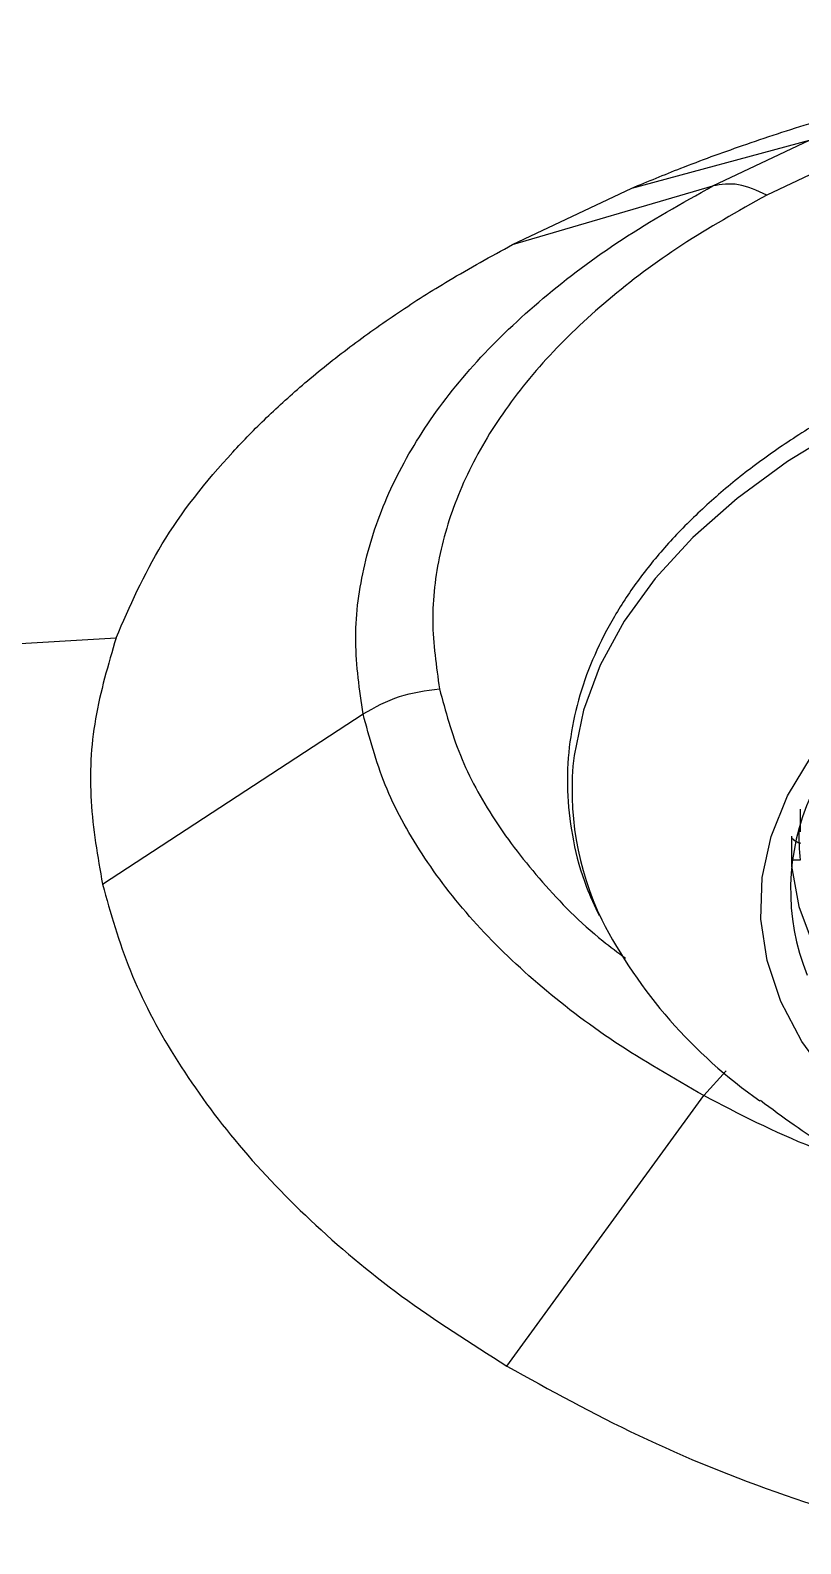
# Model space of a CAD drawing. Extents: x 1076 to 1148, y 508 to 635.
# Drawn here: x 1093.423 to 1094.859, y 576.477 to 579.297 of the extents above; entities that cross this region are included whole.
import ezdxf

# ---------------------------------------------------------------- set-up
doc = ezdxf.new("R2010")
doc.units = 0
doc.header["$MEASUREMENT"] = 0
doc.layers.add('1', color=4, linetype='Continuous')

# ---------------------------------------------------------------- blocks, each defined once
blk = doc.blocks.new('2026 TX')
at = {"layer": '1', "color": 3}
for p, q in [((18.7816, 59.2092), (19.1128, 59.2985)), ((18.9329, 59.2135), (19.1128, 59.2985)), ((19.2014, 59.2759), (19.0332, 59.1964)), ((18.5594, 59.1039), (18.9329, 59.2135)), ((18.5594, 59.1039), (18.7816, 59.2092)), ((16.8772, 58.3152), (17.8209, 58.3715)), ((17.7955, 57.9122), (18.281, 58.2296)), ((19.0958, 58.0098), (19.0962, 58.0523)), ((19.0932, 58.0158), (19.093, 58.0092)), ((19.0932, 58.0158), (19.093, 58.0098)), ((19.0791, 58.0021), (19.0791, 57.9457)), ((19.0954, 57.957), (19.0809, 57.957)), ((18.9574, 57.5648), (18.9161, 57.5184)), ((18.5491, 57.0145), (18.9161, 57.5184))]:
    blk.add_line(p, q, dxfattribs=at)
at = {"layer": '1', "color": 3, "flags": 128}
for points in [[(19.1765, 58.7638), (19.0718, 58.6997), (18.9779, 58.631), (18.8954, 58.5582), (18.8251, 58.4817), (18.7674, 58.4022), (18.7228, 58.3203), (18.6916, 58.2367), (18.6741, 58.1519), (18.6741, 58.1519)], [(19.0248, 57.9246), (19.0415, 58.0015), (19.072, 58.0772), (19.1163, 58.1508)], [(19.4259, 57.3276), (19.3834, 57.3526), (19.2942, 57.4133), (19.2165, 57.4784), (19.1511, 57.5474), (19.0984, 57.6194), (19.0592, 57.6939), (19.0337, 57.7701), (19.0222, 57.8472), (19.0248, 57.9246)], [(19.0791, 57.9457), (19.0932, 57.8709), (19.1178, 57.8041)]]:
    blk.add_lwpolyline(points, dxfattribs=at)
at = {"layer": '1', "color": 3}
for centre, radius, start, end in [((19.224, 58.0873), 0.5537, 173.3015, 205.8479), ((19.5024, 57.9021), 0.4248, 155.4788, 202.0304), ((19.498, 58.0014), 0.405, 177.9462, 186.3028), ((19.553, 58.2718), 0.9305, 207.2385, 235.0897)]:
    blk.add_arc(centre, radius, start, end, dxfattribs=at)
for points, knots in [([(18.7816, 59.2092), (18.8119, 59.2217), (18.8789, 59.2494), (18.9915, 59.2906), (19.1146, 59.331), (19.2362, 59.3661), (19.3432, 59.3936), (19.438, 59.4156), (19.5246, 59.4338), (19.6116, 59.4503), (19.7011, 59.4654), (19.7958, 59.4796), (19.891, 59.4918), (19.9608, 59.4993), (19.9971, 59.5028), (20.0027, 59.5034)], [0, 0, 0, 0, 0.085059, 0.187952, 0.30242, 0.40508, 0.494374, 0.565468, 0.63413, 0.70037, 0.77027, 0.842081, 0.918236, 0.987273, 1, 1, 1, 1]), ([(18.281, 58.2296), (18.2745, 58.2745), (18.2614, 58.3644), (18.2779, 58.4996), (18.3207, 58.633), (18.3918, 58.7628), (18.4894, 58.8876), (18.6131, 59.0054), (18.7593, 59.1158), (18.875, 59.1809), (18.9329, 59.2135)], [0, 0, 0, 0, 0.125001, 0.250001, 0.375, 0.5, 0.625, 0.75, 0.875, 1, 1, 1, 1]), ([(19.0332, 59.1964), (18.9791, 59.1659), (18.8708, 59.105), (18.7341, 59.0018), (18.6184, 58.8916), (18.5271, 58.775), (18.4606, 58.6535), (18.4206, 58.5288), (18.4052, 58.4023), (18.4174, 58.3182), (18.4235, 58.2762)], [0, 0, 0, 0, 0.125, 0.25, 0.375, 0.5, 0.625, 0.749999, 0.874999, 1, 1, 1, 1]), ([(17.8209, 58.3715), (17.8465, 58.4302), (17.898, 58.5486), (18.0047, 58.6842), (18.1008, 58.7826), (18.1734, 58.8481), (18.2552, 58.9137), (18.345, 58.9773), (18.4453, 59.0413), (18.5193, 59.0819), (18.5594, 59.1039)], [0, 0, 0, 0, 0.215854, 0.435761, 0.521562, 0.610256, 0.705601, 0.800379, 0.891889, 1, 1, 1, 1]), ([(20.4867, 59.1014), (20.4345, 59.1007), (20.3615, 59.0998), (20.2546, 59.0937), (20.1644, 59.0864), (20.0582, 59.0743), (19.9486, 59.0581), (19.8364, 59.0371), (19.7239, 59.0115), (19.6125, 58.9812), (19.5037, 58.9463), (19.3985, 58.9069), (19.2979, 58.8632), (19.2026, 58.8155), (19.1133, 58.7638), (19.0306, 58.7086), (18.9551, 58.6499), (18.8872, 58.5881), (18.8272, 58.5232), (18.7756, 58.4554), (18.7329, 58.3848), (18.6993, 58.3116), (18.6755, 58.2356), (18.6623, 58.157), (18.6603, 58.0756), (18.6712, 57.9918), (18.6912, 57.9172), (18.7125, 57.8716), (18.7207, 57.8539)], [0, 0, 0, 0, 0.047317, 0.066231, 0.097598, 0.130022, 0.164662, 0.200656, 0.237654, 0.275378, 0.313634, 0.352281, 0.391219, 0.430376, 0.469705, 0.509178, 0.548789, 0.588546, 0.628482, 0.668655, 0.709158, 0.750122, 0.791733, 0.834239, 0.877947, 0.923199, 0.970269, 1, 1, 1, 1]), ([(17.8209, 58.3715), (17.8061, 58.3213), (17.7764, 58.2207), (17.7687, 58.0671), (17.7865, 57.9639), (17.7955, 57.9122)], [0, 0, 0, 0, 0.332863, 0.666049, 1, 1, 1, 1]), ([(18.4235, 58.2762), (18.4347, 58.2348), (18.4569, 58.1521), (18.5224, 58.0313), (18.6123, 57.9157), (18.6959, 57.8296), (18.7559, 57.7851), (18.7703, 57.7745)], [0, 0, 0, 0, 0.231727, 0.463455, 0.695182, 0.926909, 1, 1, 1, 1]), ([(18.9161, 57.5184), (18.8594, 57.551), (18.7458, 57.6162), (18.6027, 57.7264), (18.4818, 57.8437), (18.387, 57.9679), (18.3166, 58.0968), (18.2929, 58.1853), (18.281, 58.2296)], [0, 0, 0, 0, 0.166667, 0.333333, 0.5, 0.666667, 0.833333, 1, 1, 1, 1]), ([(19.0791, 58), (19.08, 57.9986), (19.0828, 57.9947), (19.0891, 57.991), (19.0942, 57.9894), (19.0961, 57.9888)], [0, 0, 0, 0, 0.249492, 0.729103, 1, 1, 1, 1]), ([(19.0875, 57.9924), (19.0883, 57.9919), (19.0909, 57.9903), (19.094, 57.9894), (19.0962, 57.9888)], [0, 0, 0, 0, 0.297005, 1, 1, 1, 1]), ([(17.7955, 57.9122), (17.8107, 57.8585), (17.8411, 57.7509), (17.9252, 57.5911), (18.0369, 57.4349), (18.1789, 57.2851), (18.3471, 57.1427), (18.4818, 57.0572), (18.5491, 57.0145)], [0, 0, 0, 0, 0.166694, 0.333535, 0.500437, 0.666926, 0.833487, 1, 1, 1, 1]), ([(19.201, 57.3914), (19.1734, 57.4013), (19.0704, 57.438), (18.9814, 57.4844), (18.9161, 57.5184)], [0, 0, 0, 0, 0.26748, 1, 1, 1, 1]), ([(19.0215, 57.5097), (19.0422, 57.4942), (19.1016, 57.4498), (19.208, 57.3854), (19.3404, 57.3157), (19.4815, 57.2542), (19.6295, 57.201), (19.783, 57.1569), (19.9402, 57.1219), (20.0999, 57.096), (20.2612, 57.0792), (20.4234, 57.0713), (20.586, 57.0723), (20.7484, 57.0822), (20.9101, 57.1011), (21.0708, 57.1293), (21.23, 57.1672), (21.387, 57.2153), (21.5409, 57.274), (21.6901, 57.344), (21.8262, 57.4202), (21.9087, 57.4779), (21.9465, 57.5043)], [0, 0, 0, 0, 0.025926, 0.074257, 0.123833, 0.174446, 0.225741, 0.277257, 0.328661, 0.379824, 0.430746, 0.481514, 0.532265, 0.58316, 0.634328, 0.685951, 0.738194, 0.791181, 0.844941, 0.89934, 0.953897, 1, 1, 1, 1]), ([(18.5491, 57.0145), (18.6291, 56.9702), (18.7892, 56.8816), (19.0634, 56.7699), (19.2633, 56.7123), (19.3632, 56.6836)], [0, 0, 0, 0, 0.333481, 0.666816, 1, 1, 1, 1])]:
    blk.add_open_spline(points, degree=3, knots=knots, dxfattribs=at)
for points in [[(19.0332, 59.1964), (19.0153, 59.2046), (18.9794, 59.2209), (18.9484, 59.2159), (18.9329, 59.2135)], [(18.281, 58.2296), (18.3031, 58.2419), (18.3471, 58.2665), (18.3981, 58.273), (18.4235, 58.2762)]]:
    blk.add_open_spline(points, degree=3, dxfattribs=at)

msp = doc.modelspace()

# ---------------------------------------------------------------- block references
at = {"layer": '1'}
msp.add_blockref('2026 TX', (1075.7625, 519.7937), dxfattribs=at)

doc.saveas('drawing.dxf')
